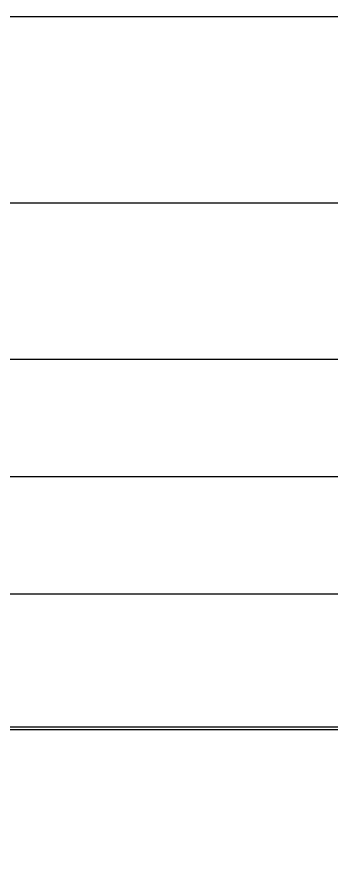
# Model space of a CAD drawing. Extents: x -483182 to 812890, y -390528 to -214858.
# Drawn here: x 371229 to 383304, y -326478 to -294392 of the extents above; entities that cross this region are included whole.
import ezdxf

# ---------------------------------------------------------------- set-up
doc = ezdxf.new("R2010")
doc.units = 0
doc.header["$LTSCALE"] = 1000
doc.header["$MEASUREMENT"] = 0
doc.layers.add('04-不打印_辅助线', color=165, linetype='Continuous', plot=False)

msp = doc.modelspace()

# ---------------------------------------------------------------- linework, layer by layer
at = {"layer": '04-不打印_辅助线'}
msp.add_lwpolyline([(364891, -333841.9), (464041, -333841.9), (464041, -294391.9), (364891, -294391.9)], close=True, dxfattribs=at)
for points in [[(-29082.7, -301529.4), (480719.6, -301529.4)], [(-29082.7, -307529.4), (480719.6, -307529.4)], [(-29082.7, -312029.4), (480719.6, -312029.4)], [(-29082.7, -316529.4), (480719.6, -316529.4)], [(-29082.7, -321629.4), (480719.6, -321629.4)], [(-29082.7, -321729.4), (480719.6, -321729.4)]]:
    msp.add_lwpolyline(points, dxfattribs=at)

doc.saveas('drawing.dxf')
